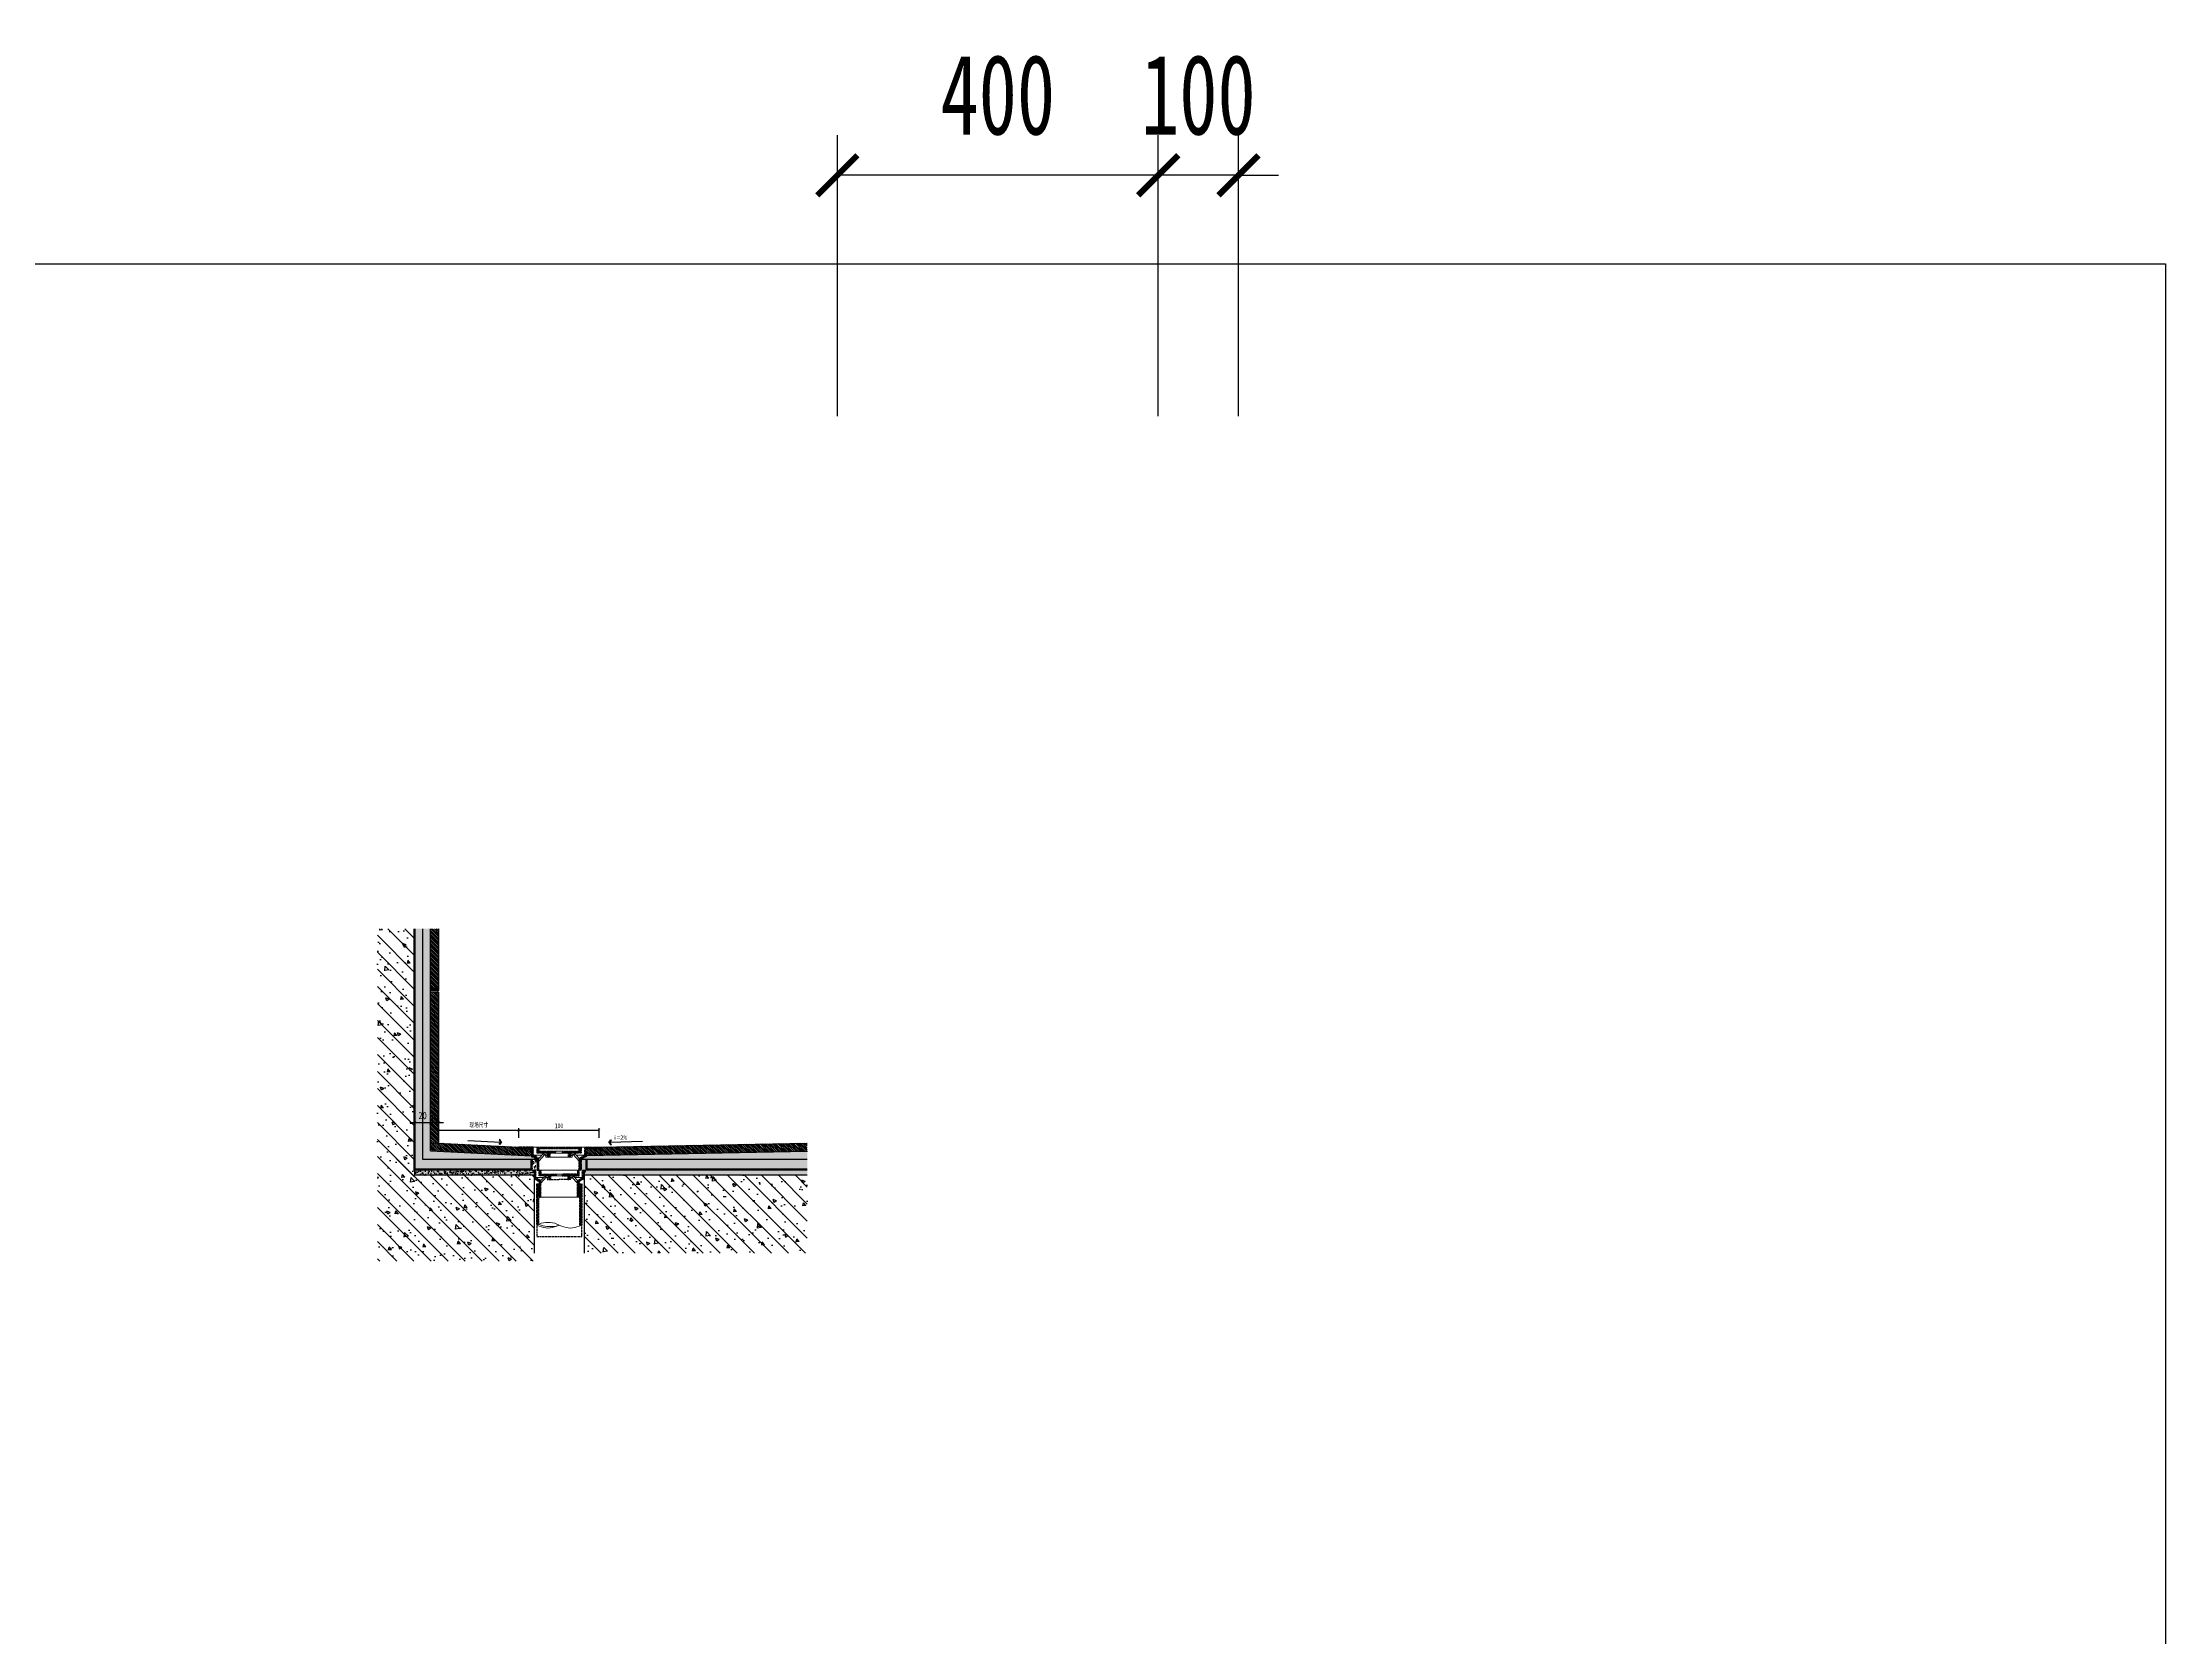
# Model space of a CAD drawing. Header units: millimetres. Extents: x 161920 to 181521, y -136232 to -127655.
# Drawn here: x 166238 to 168884, y -131003 to -129016 of the extents above; entities that cross this region are included whole.
import ezdxf
from ezdxf.enums import TextEntityAlignment as Align

# ---------------------------------------------------------------- set-up
doc = ezdxf.new("R2010")
doc.units = ezdxf.units.MM
doc.header["$LTSCALE"] = 10
doc.header["$PDMODE"] = 3
doc.linetypes.add('$0$HIDDEN', pattern=[0.375, 0.25, -0.125])
doc.linetypes.add('DASHED', pattern=[19.05, 12.7, -6.35])
for name, color, linetype in [('0-bh(填充)', 251, 'Continuous'), ('0-Dim(尺寸标注)', 33, 'Continuous'), ('0-Word(文字标注)', 33, 'Continuous'), ('4-Norm(立面正常)', 134, 'Continuous'), ('E-立面活动家具', 22, 'DASHED'), ('I-DETL-1', 1, 'Continuous'), ('I-DETL-3', 7, 'Continuous'), ('I-DETL-4', 4, 'Continuous'), ('I-DETL-6', 6, 'Continuous'), ('I-DETL-8', 8, 'Continuous'), ('I-DETL-PATT-1', 8, 'Continuous'), ('I-WALL-FULL', 4, 'Continuous'), ('W-尺寸', 5, 'Continuous')]:
    doc.layers.add(name, color=color, linetype=linetype)
doc.styles.add('DIM', font='SimSun.ttf', dxfattribs={"width": 0.7})
doc.styles.add('Word-w', font='SIMHEI.TTF')
doc.dimstyles.new('3', dxfattribs={"dimscale": 3, "dimtxt": 2, "dimasz": 1, "dimexe": 1, "dimexo": 1, "dimgap": 1, "dimtad": 1, "dimdec": 0, "dimzin": 0, "dimdsep": 46, "dimtxsty": 'DIM', "dimblk": 'ARCHTICK', "dimcen": 0, "dimclrd": 5, "dimclre": 5, "dimclrt": 35, "dimadec": 0, "dimazin": 0, "dimtfac": 0.5, "dimtdec": 0, "dimtix": 1, "dimtmove": 2, "dimatfit": 2, "dimldrblk": 'A', "dimfxl": 0, "dimtolj": 1, "dimtzin": 0, "dimlwd": -1, "dimlwe": -1, "dimarcsym": 0})
doc.dimstyles.new('50', dxfattribs={"dimscale": 50, "dimtxt": 2, "dimasz": 1, "dimexe": 1, "dimexo": 1, "dimgap": 1, "dimtad": 1, "dimdec": 0, "dimzin": 0, "dimdsep": 46, "dimtxsty": 'DIM', "dimblk": 'ARCHTICK', "dimcen": 0, "dimclrd": 5, "dimclre": 5, "dimclrt": 35, "dimadec": 0, "dimazin": 0, "dimtfac": 0.5, "dimtdec": 0, "dimtix": 1, "dimtmove": 2, "dimatfit": 2, "dimldrblk": 'A', "dimfxl": 0, "dimtolj": 1, "dimtzin": 0, "dimlwd": -1, "dimlwe": -1, "dimarcsym": 0})
doc.dimstyles.new('MS3', dxfattribs={"dimscale": 3, "dimtxt": 3, "dimasz": 1.3, "dimexe": 2, "dimexo": 2, "dimgap": 1, "dimtad": 1, "dimdec": 0, "dimdsep": 46, "dimtxsty": 'DIM', "dimblk": 'ARCHTICK', "dimcen": 3, "dimdle": 2, "dimclrd": 251, "dimclre": 251, "dimclrt": 33, "dimadec": 0, "dimazin": 0, "dimtfac": 1, "dimtdec": 0, "dimtmove": 2, "dimatfit": 3, "dimldrblk": 'DOT', "dimfxl": 0, "dimtvp": 1, "dimtolj": 1, "dimtzin": 0, "dimarcsym": 0})
pattern_1 = [(135, (330282.9786, 374.6807), (1.122532015, 1.122532015), [])]
pattern_2 = [(135, (327877.075, 13472.066), (10.6066017, 10.6066017), []), (130, (327877.075, 13472.066), (-43.035611, -3.765128), [4.5, -49.5]), (185, (327877.075, 13472.066), (8.32508, 45.131528), [3.6, -39.6]), (79.5486, (327873.49, 13471.752), (-34.710563, 41.3663725), [3.824411, -42.068527]), (133.8158, (327877.075, 13484.066), (-64.034463, -9.931141), [6.75, -74.25]), (83.3644, (327871.74, 13483.24), (-56.079762, 58.447072), [5.736617, -63.10278]), (188.8158, (327877.075, 13484.066), (-56.079717, 58.447116), [5.4, -59.4]), (159, (327871.075, 13481.066), (-35.814423, -24.1571334), [4.5, -49.5]), (214, (327871.075, 13481.066), (-14.59892, 43.509003), [3.6, -39.6]), (108.5486, (327868.09, 13479.053), (-50.413358, 19.35183), [3.824411, -42.068527]), (142.5, (327877.075, 13472.066), (-0.7295913, 19.9736312), [0, -39.12, 0, -40.2, 0, -39.75]), (172.5, (327877.075, 13472.066), (-15.7841722, 23.6647027), [0, -22.92, 0, -38.22, 0, -15.15]), (212.5, (327890.455, 13472.066), (-32.0293462, -1.3532923), [0, -15, 0, -46.8, 0, -62.1]), (222.5, (327896.455, 13472.066), (-34.99117, 6.006299), [0, -19.5, 0, -31.08, 0, -44.1])]
pattern_3 = [(135, (327877.075, 13462.066), (10.6066017, 10.6066017), []), (130, (327877.075, 13462.066), (-43.035611, -3.765128), [4.5, -49.5]), (185, (327877.075, 13462.066), (8.32508, 45.131528), [3.6, -39.6]), (79.5486, (327873.49, 13461.752), (-34.710563, 41.3663725), [3.824411, -42.068527]), (133.8158, (327877.075, 13474.066), (-64.034463, -9.931141), [6.75, -74.25]), (83.3644, (327871.74, 13473.24), (-56.079762, 58.447072), [5.736617, -63.10278]), (188.8158, (327877.075, 13474.066), (-56.079717, 58.447116), [5.4, -59.4]), (159, (327871.075, 13471.066), (-35.814423, -24.1571334), [4.5, -49.5]), (214, (327871.075, 13471.066), (-14.59892, 43.509003), [3.6, -39.6]), (108.5486, (327868.09, 13469.053), (-50.413358, 19.35183), [3.824411, -42.068527]), (142.5, (327877.075, 13462.066), (-0.7295913, 19.9736312), [0, -39.12, 0, -40.2, 0, -39.75]), (172.5, (327877.075, 13462.066), (-15.7841722, 23.6647027), [0, -22.92, 0, -38.22, 0, -15.15]), (212.5, (327890.455, 13462.066), (-32.0293462, -1.3532923), [0, -15, 0, -46.8, 0, -62.1]), (222.5, (327896.455, 13462.066), (-34.99117, 6.006299), [0, -19.5, 0, -31.08, 0, -44.1])]

# ---------------------------------------------------------------- blocks, each defined once
blk = doc.blocks.new('_ArchTick')
at = {"color": 0, "linetype": 'ByBlock', "const_width": 0.15}
blk.add_lwpolyline([(-0.5, -0.5), (0.5, 0.5)], dxfattribs=at)
blk = doc.blocks.new('*D6')
at = {"color": 5, "ltscale": 0.15}
for p, q in [((166831.9, -130381.3), (166831.9, -130369.3)), ((166931.9, -130372.3), (166831.9, -130372.3)), ((166931.9, -130381.3), (166931.9, -130369.3))]:
    blk.add_line(p, q, dxfattribs=at)
at = {"layer": 'Defpoints', "color": 0, "ltscale": 0.15}
for p in [(166831.9, -130372.3), (166831.9, -130397.6), (166931.9, -130397.6)]:
    blk.add_point(p, dxfattribs=at)
at = {"color": 5, "ltscale": 0.15, "xscale": 3, "yscale": 3, "zscale": 3, "rotation": 180}
blk.add_blockref('_ArchTick', (166831.9, -130372.3), dxfattribs=at)
at = {"color": 5, "ltscale": 0.15, "xscale": 3, "yscale": 3, "zscale": 3}
blk.add_blockref('_ArchTick', (166931.9, -130372.3), dxfattribs=at)
at = {"color": 35, "ltscale": 0.15, "insert": (166881.9, -130366.3), "char_height": 6, "attachment_point": 5, "style": 'DIM'}
blk.add_mtext('\\A1;100', dxfattribs=at)
blk = doc.blocks.new('A')
for p, q in [((-1.435, 1.148), (-1.09, 1.437)), ((-1.435, 1.148), (-0.369, 0)), ((-1.09, 1.437), (0, 0)), ((-0.369, 0), (-2.127, 0)), ((-1.435, -1.148), (-0.369, 0)), ((-1.09, -1.437), (0, 0)), ((-1.435, -1.148), (-1.09, -1.437))]:
    blk.add_line(p, q)
for points in [[(-1.435, 1.148), (-1.09, 1.437), (-0.369, 0), (0, 0)], [(-1.435, -1.148), (-1.09, -1.437), (-0.369, 0), (0, 0)]]:
    blk.add_solid(points)
blk = doc.blocks.new('*D7')
at = {"layer": '0-Dim(尺寸标注)', "color": 251, "lineweight": -2}
for p, q in [((166727.9, -130362.5), (166695.9, -130362.5)), ((166701.9, -130380.5), (166701.9, -130356.5)), ((166721.9, -130380.5), (166721.9, -130356.5))]:
    blk.add_line(p, q, dxfattribs=at)
at = {"layer": 'Defpoints', "color": 0}
for p in [(166701.9, -130362.5), (166701.9, -130392.8), (166721.9, -130392.8)]:
    blk.add_point(p, dxfattribs=at)
at = {"layer": '0-Dim(尺寸标注)', "color": 251, "lineweight": -2, "xscale": 3.9, "yscale": 3.9, "zscale": 3.9, "rotation": 180}
blk.add_blockref('_ArchTick', (166701.9, -130362.5), dxfattribs=at)
at = {"layer": '0-Dim(尺寸标注)', "color": 251, "lineweight": -2, "xscale": 3.9, "yscale": 3.9, "zscale": 3.9}
blk.add_blockref('_ArchTick', (166721.9, -130362.5), dxfattribs=at)
at = {"layer": '0-Dim(尺寸标注)', "color": 33, "insert": (166711.9, -130353.5), "char_height": 9, "attachment_point": 5, "style": 'DIM'}
blk.add_mtext('\\A1;20', dxfattribs=at)
blk = doc.blocks.new('_Dot')
at = {"color": 0, "linetype": 'ByBlock', "lineweight": -2}
blk.add_line((-0.5, 0), (-1, 0), dxfattribs=at)
at = {"color": 0, "linetype": 'ByBlock', "const_width": 0.5}
blk.add_lwpolyline([(-0.25, 0, 1), (0.25, 0, 1)], format="xyb", close=True, dxfattribs=at)
blk = doc.blocks.new('*D9')
at = {"layer": '0-Dim(尺寸标注)', "color": 251, "lineweight": -2}
for p, q in [((166737.9, -130362.5), (166715.9, -130362.5)), ((166721.9, -130380.5), (166721.9, -130356.5)), ((166731.9, -130380.5), (166731.9, -130356.5))]:
    blk.add_line(p, q, dxfattribs=at)
at = {"layer": 'Defpoints', "color": 0}
for p in [(166721.9, -130362.5), (166731.9, -130387.8), (166721.9, -130392.8)]:
    blk.add_point(p, dxfattribs=at)
at = {"layer": '0-Dim(尺寸标注)', "color": 251, "lineweight": -2, "xscale": 3.9, "yscale": 3.9, "zscale": 3.9, "rotation": 180}
blk.add_blockref('_ArchTick', (166721.9, -130362.5), dxfattribs=at)
at = {"layer": '0-Dim(尺寸标注)', "color": 251, "lineweight": -2, "xscale": 3.9, "yscale": 3.9, "zscale": 3.9}
blk.add_blockref('_ArchTick', (166731.9, -130362.5), dxfattribs=at)
at = {"layer": '0-Dim(尺寸标注)', "color": 33, "insert": (166726.8, -130353.6), "char_height": 9, "attachment_point": 5, "style": 'DIM'}
blk.add_mtext('\\A1;10', dxfattribs=at)
blk = doc.blocks.new('*D8')
at = {"color": 5, "ltscale": 0.15}
for p, q in [((166731.9, -130381.3), (166731.9, -130369.3)), ((166831.9, -130372.3), (166731.9, -130372.3)), ((166831.9, -130381.3), (166831.9, -130369.3))]:
    blk.add_line(p, q, dxfattribs=at)
at = {"layer": 'Defpoints', "color": 0, "ltscale": 0.15}
for p in [(166731.9, -130372.3), (166731.9, -130397.6), (166831.9, -130397.6)]:
    blk.add_point(p, dxfattribs=at)
at = {"color": 5, "ltscale": 0.15, "xscale": 3, "yscale": 3, "zscale": 3, "rotation": 180}
blk.add_blockref('_ArchTick', (166731.9, -130372.3), dxfattribs=at)
at = {"color": 5, "ltscale": 0.15, "xscale": 3, "yscale": 3, "zscale": 3}
blk.add_blockref('_ArchTick', (166831.9, -130372.3), dxfattribs=at)
at = {"color": 35, "ltscale": 0.15, "insert": (166781.9, -130365.4), "char_height": 6, "attachment_point": 5, "style": 'DIM'}
blk.add_mtext('\\A1;现场尺寸', dxfattribs=at)
blk = doc.blocks.new('*D340')
at = {"layer": 'Defpoints', "color": 0}
for p in [(167628.9, -129181.6), (167728.9, -129831.6), (167628.9, -134531.6)]:
    blk.add_point(p, dxfattribs=at)
at = {"layer": 'W-尺寸', "color": 5}
for p, q in [((167628.9, -129481.6), (167628.9, -129131.6)), ((167728.9, -129481.6), (167728.9, -129131.6)), ((167628.9, -129181.6), (167578.9, -129181.6)), ((167728.9, -129181.6), (167628.9, -129181.6)), ((167728.9, -129181.6), (167778.9, -129181.6))]:
    blk.add_line(p, q, dxfattribs=at)
at = {"layer": 'W-尺寸', "color": 5, "xscale": 50, "yscale": 50, "zscale": 50}
blk.add_blockref('_ArchTick', (167628.9, -129181.6), dxfattribs=at)
at = {"layer": 'W-尺寸', "color": 5, "xscale": 50, "yscale": 50, "zscale": 50, "rotation": 180}
blk.add_blockref('_ArchTick', (167728.9, -129181.6), dxfattribs=at)
at = {"layer": 'W-尺寸', "color": 35, "insert": (167678.9, -129081.6), "char_height": 100, "attachment_point": 5, "style": 'DIM'}
blk.add_mtext('\\A1;100', dxfattribs=at)
blk = doc.blocks.new('*D341')
at = {"layer": 'Defpoints', "color": 0}
for p in [(167228.9, -129181.6), (167228.9, -129831.6), (167628.9, -134531.6)]:
    blk.add_point(p, dxfattribs=at)
at = {"layer": 'W-尺寸', "color": 5}
for p, q in [((167228.9, -129481.6), (167228.9, -129131.6)), ((167628.9, -129481.6), (167628.9, -129131.6)), ((167628.9, -129181.6), (167228.9, -129181.6))]:
    blk.add_line(p, q, dxfattribs=at)
at = {"layer": 'W-尺寸', "color": 5, "xscale": 50, "yscale": 50, "zscale": 50, "rotation": 180}
blk.add_blockref('_ArchTick', (167228.9, -129181.6), dxfattribs=at)
at = {"layer": 'W-尺寸', "color": 5, "xscale": 50, "yscale": 50, "zscale": 50}
blk.add_blockref('_ArchTick', (167628.9, -129181.6), dxfattribs=at)
at = {"layer": 'W-尺寸', "color": 35, "insert": (167428.9, -129081.6), "char_height": 100, "attachment_point": 5, "style": 'DIM'}
blk.add_mtext('\\A1;400', dxfattribs=at)

msp = doc.modelspace()

# ---------------------------------------------------------------- hatches: boundary and pattern name
at = {"layer": '0-bh(填充)'}
h = msp.add_hatch(dxfattribs=at)
h.set_pattern_fill('AN钢筋混凝土SC10', color=249, scale=6, style=0, pattern_type=2)
h.set_pattern_definition(pattern_3)
edge = h.paths.add_edge_path()
edge.add_line((166701.9, -130120.7), (166701.9, -130435.8))
edge.add_line((166701.9, -130435.8), (166701.9, -130437.8))
edge.add_line((166701.9, -130437.8), (166851, -130438))
edge.add_line((166851, -130438), (166851, -130535.1))
edge.add_line((166851, -130535.1), (166655.5, -130535.1))
edge.add_line((166655.5, -130535.1), (166655.5, -130120.7))
edge.add_line((166655.5, -130120.7), (166701.9, -130120.7))
h = msp.add_hatch(dxfattribs=at)
h.set_pattern_fill('AN钢筋混凝土SC10', color=249, scale=6, style=0, pattern_type=2)
h.set_pattern_definition(pattern_3)
edge = h.paths.add_edge_path()
edge.add_line((166701.9, -130120.7), (166701.9, -130427.8))
edge.add_line((166701.9, -130427.8), (166715, -130427.8))
edge.add_line((166715, -130427.8), (166776.5, -130427.8))
edge.add_line((166776.5, -130427.8), (166851, -130427.8))
edge.add_line((166851, -130427.8), (166851, -130535.1))
edge.add_line((166851, -130535.1), (166655.5, -130535.1))
edge.add_line((166655.5, -130535.1), (166655.5, -130120.7))
edge.add_line((166655.5, -130120.7), (166701.9, -130120.7))
at = {"layer": '0-bh(填充)', "ltscale": 10}
h = msp.add_hatch(dxfattribs=at)
h.set_pattern_fill('AR-SAND,_O', color=250)
h.set_pattern_definition([(142.5, (333847.8965, 180.2847), (0.080001565, 2.447066187), [0, -1.9304, 0, -2.159, 0, -2.06375]), (172.5, (333847.8965, 180.2847), (-2.247616416, 3.584125503), [0, -1.0414, 0, -1.7399, 0, -0.66675]), (212.5, (333849.4586, 180.2847), (-3.954961851, 0.007185923), [0, -0.635, 0, -2.286, 0, -2.9845]), (222.5, (333849.4586, 180.2847), (-3.81778226, 1.114646616), [0, -0.3175, 0, -1.4986, 0, -1.7145])])
h.paths.add_polyline_path([(166716.9, -130120.7), (166721.9, -130120.7), (166721.9, -130397.3), (166847.5, -130403.6), (166847.5, -130404.2), (166853.9, -130407.8), (166716.9, -130407.8)])
h.paths.add_polyline_path([(166721.9, -130345), (166703, -130345), (166703, -130360), (166721.9, -130360)])
h.paths.add_polyline_path([(166721.9, -130348.8), (166721.9, -130345), (166716.9, -130345), (166716.9, -130360), (166721.9, -130359.9), (166721.9, -130356.5)], flags=17)
h.paths.add_polyline_path([(166932.3, -130402.8), (167191.4, -130397.8), (167191.4, -130407.8), (166910, -130407.8), (166916.3, -130404.2), (166916.3, -130403.6)])
h = msp.add_hatch(dxfattribs=at)
h.set_pattern_fill('ANSI31', color=250)
h.set_pattern_definition(pattern_1)
edge = h.paths.add_edge_path()
edge.add_line((166721.9, -130120.7), (166731.9, -130120.7))
edge.add_line((166731.9, -130120.7), (166731.9, -130195.8))
edge.add_arc((166729.9, -130195.8), 2, 270, 360, ccw=False)
edge.add_line((166729.9, -130197.8), (166721.9, -130197.8))
edge.add_line((166721.9, -130197.8), (166721.9, -130120.7))
h = msp.add_hatch(dxfattribs=at)
h.set_pattern_fill('ANSI31', color=250)
h.set_pattern_definition(pattern_1)
h.paths.add_polyline_path([(166721.9, -130299.8), (166729.9, -130299.8, 0.414214), (166731.9, -130297.8), (166731.9, -130201.8, 0.414214), (166729.9, -130199.8), (166721.9, -130199.8)])
h = msp.add_hatch(dxfattribs=at)
h.set_pattern_fill('ANSI31', color=250)
h.set_pattern_definition(pattern_1)
h.paths.add_polyline_path([(166721.9, -130387.3), (166731.9, -130387.8), (166731.9, -130299.8), (166721.9, -130298.7)])
h.paths.add_polyline_path([(166721.9, -130354.5), (166721.9, -130356.5), (166721.9, -130340.9), (166721.9, -130344.9)], flags=17)
h = msp.add_hatch(dxfattribs=at)
h.set_pattern_fill('ANSI31', color=250)
h.set_pattern_definition(pattern_1)
h.paths.add_polyline_path([(166815.3, -130392), (166815.6, -130392.2), (166815.8, -130392), (166831.9, -130392.8), (166831.9, -130395.1), (166847.5, -130395.1), (166847.5, -130403.6), (166721.9, -130397.3), (166721.9, -130387.3)])
h = msp.add_hatch(dxfattribs=at)
h.set_pattern_fill('ANSI31', color=250)
h.set_pattern_definition([(135, (333847.8965, 180.2847), (1.122532015, 1.122532015), [])])
h.paths.add_polyline_path([(166916.3, -130395.1), (166931.9, -130395.1), (166931.9, -130392.8), (167031.9, -130390.9), (167031.9, -130400.9), (166916.3, -130403.1)])
h.paths.add_polyline_path([(167031.9, -130390.9), (167191.4, -130387.8), (167191.4, -130397.8), (167031.9, -130400.9)])
h = msp.add_hatch(dxfattribs=at)
h.set_pattern_fill('AR-SAND', color=250, scale=0.1)
h.set_pattern_definition([(37.5, (166602.0507, -137868.385), (-0.1600031, 4.8941324), [0, -3.8608, 0, -4.318, 0, -4.1275]), (7.5, (166602.0507, -137868.385), (4.495233, 7.168251), [0, -2.0828, 0, -3.4798, 0, -1.3335]), (327.5, (166598.9265, -137868.385), (7.9099237, 0.0143718), [0, -1.27, 0, -4.572, 0, -5.969]), (317.5, (166598.9265, -137868.385), (7.6355645, 2.229293), [0, -0.635, 0, -2.9972, 0, -3.429])])
h.paths.add_polyline_path([(166701.9, -130422.8), (166701.9, -130427.8), (166851, -130427.8), (166854.7, -130403.2), (166847.8, -130402.8), (166847.8, -130420.8)])
h = msp.add_hatch(dxfattribs=at)
h.set_pattern_fill('AR-SAND', color=250, scale=0.1)
h.set_pattern_definition([(142.5, (167162.068, -137868.385), (0.1600031, 4.8941324), [0, -3.8608, 0, -4.318, 0, -4.1275]), (172.5, (167162.068, -137868.385), (-4.495233, 7.168251), [0, -2.0828, 0, -3.4798, 0, -1.3335]), (212.5, (167165.192, -137868.385), (-7.9099237, 0.0143718), [0, -1.27, 0, -4.572, 0, -5.969]), (222.5, (167165.192, -137868.385), (-7.6355645, 2.229293), [0, -0.635, 0, -2.9972, 0, -3.429])])
h.paths.add_polyline_path([(167191.4, -130422.8), (167191.4, -130427.8), (166909.4, -130428.6), (166909.4, -130403.2), (166916.3, -130402.8), (166916.3, -130420.8)])
at = {"layer": '0-bh(填充)'}
h = msp.add_hatch(dxfattribs=at)
h.set_pattern_fill('AN钢筋混凝土SC10', color=249, scale=6, style=0, pattern_type=2)
h.set_pattern_definition(pattern_2)
h.paths.add_polyline_path([(167191.4, -130427.8), (166913.1, -130427.8), (166913.1, -130525.1), (167191.4, -130525.1)])
h = msp.add_hatch(dxfattribs=at)
h.set_pattern_fill('AN钢筋混凝土SC10', color=249, scale=6, style=0, pattern_type=2)
h.set_pattern_definition(pattern_2)
h.paths.add_polyline_path([(167191.4, -130427.8), (166913.1, -130427.8), (166913.1, -130525.1), (167191.4, -130525.1)])
at = {"layer": '0-Word(文字标注)'}
for points in [[(166810.4, -130386.7), (166807.8, -130389.7), (166807.2, -130389.2), (166809.5, -130386.6), (166807.5, -130383.8), (166808.1, -130383.3)], [(166944.1, -130386.9), (166946.7, -130390), (166947.3, -130389.5), (166945.1, -130386.9), (166947, -130384), (166946.4, -130383.6)]]:
    msp.add_hatch(color=256, dxfattribs=at).paths.add_polyline_path(points)
at = {"layer": 'I-DETL-8'}
h = msp.add_hatch(dxfattribs=at)
h.set_pattern_fill('ANSI32', color=250, scale=0.2, style=0)
h.set_pattern_definition([(135, (208922.4725, -112119.0817), (1.34703842, 1.34703842), []), (135, (208921.5745, -112119.0817), (1.34703842, 1.34703842), [])])
h.paths.add_polyline_path([(166931.9, -130392.8), (166931.9, -130395.1), (166916.3, -130395.1), (166916.3, -130404.2), (166909.4, -130408.2), (166909.4, -130421.7), (166907.2, -130421.7), (166907.2, -130406.9), (166914.1, -130403), (166914.1, -130392.8)])
h.paths.add_polyline_path([(166836.1, -130392.8), (166831.9, -130392.8), (166831.9, -130395.1), (166847.5, -130395.1), (166847.5, -130404.2), (166853.9, -130407.8), (166854.5, -130421.7), (166856.7, -130421.7), (166856.7, -130406.9), (166850, -130403), (166850, -130392.8)])
h.paths.add_polyline_path([(166906.9, -130421.7), (166905, -130421.7), (166905, -130426.4), (166885.9, -130426.4), (166885.9, -130428.6), (166892.8, -130428.6), (166892.8, -130433.1), (166894.8, -130433.1), (166894.8, -130431.1), (166895.3, -130431.1), (166895.3, -130428.6), (166906.9, -130428.6)])
h.paths.add_polyline_path([(166914.6, -130421.7), (166914.6, -130423.9), (166913.1, -130423.9), (166913.1, -130432.1), (166906.9, -130435.8), (166906.9, -130455.4), (166905, -130455.4), (166905, -130434.6), (166911.1, -130430.9), (166911.1, -130421.7)])
h.paths.add_polyline_path([(166857.2, -130421.7), (166859.4, -130421.7), (166859.4, -130426.4), (166878.2, -130426.4), (166878.2, -130428.6), (166871.5, -130428.6), (166871.5, -130433.1), (166869.6, -130433.1), (166869.6, -130431.1), (166868.8, -130431.1), (166868.8, -130428.6), (166857.2, -130428.6)])
h.paths.add_polyline_path([(166849.8, -130421.7), (166849.8, -130423.9), (166851, -130423.9), (166851, -130432.1), (166857.2, -130435.8), (166857.2, -130455.4), (166859.4, -130455.4), (166859.4, -130434.6), (166853.2, -130430.9), (166853.2, -130421.7)])
h.paths.add_polyline_path([(166854.2, -130488.9), (166854.2, -130438.8), (166856.2, -130438.8), (166856.2, -130488.9)])
h.paths.add_polyline_path([(166907.9, -130490.2), (166907.9, -130438.8), (166910.2, -130438.8), (166910.2, -130490.2)])
h.paths.add_polyline_path([(166856.7, -130394.8), (166907.2, -130394.8), (166907.2, -130398), (166886.4, -130398), (166886.4, -130400.3), (166893.8, -130400.3), (166893.8, -130405.5), (166896, -130405.5), (166896, -130403.2), (166896.5, -130403.2), (166896.5, -130400.3), (166909.4, -130400.3), (166909.4, -130392.8), (166854.5, -130392.8), (166854.5, -130400.3), (166867.3, -130400.3), (166867.3, -130403.2), (166867.7, -130403.2), (166868.1, -130403.2), (166868.1, -130405.2), (166870.3, -130405.5), (166870.3, -130400.3), (166877.7, -130400.3), (166877.7, -130398), (166856.7, -130398)])
at = {"layer": 'I-DETL-PATT-1'}
h = msp.add_hatch(dxfattribs=at)
h.set_pattern_fill('AR-SAND', color=250, style=0)
h.set_pattern_definition([(142.5, (327877.075, 13251.7812), (0.080001565, 2.447066187), [0, -1.9304, 0, -2.159, 0, -2.06375]), (172.5, (327877.075, 13251.7812), (-2.247616416, 3.584125503), [0, -1.0414, 0, -1.7399, 0, -0.66675]), (212.5, (327878.637, 13251.7812), (-3.954961851, 0.007185923), [0, -0.635, 0, -2.286, 0, -2.9845]), (222.5, (327878.637, 13251.7812), (-3.81778226, 1.114646616), [0, -0.3175, 0, -1.4986, 0, -1.7145])])
h.paths.add_polyline_path([(166701.9, -130120.7), (166716.9, -130120.7), (166716.9, -130407.8), (166847.5, -130407.8), (166847.5, -130427.8), (166701.9, -130427.8)])
h.paths.add_polyline_path([(166916.3, -130407.8), (167191.4, -130407.8), (167191.4, -130427.8), (166916.3, -130427.8)])
h.paths.add_polyline_path([(166701.9, -130347.4), (166703, -130345), (166703, -130360), (166701.9, -130358.2)])
h.paths.add_polyline_path([(166701.9, -130318.1), (166701.9, -130313.9), (166701.9, -130328.9), (166701.9, -130324.8)])

# ---------------------------------------------------------------- linework, layer by layer
at = {"color": 1, "ltscale": 0.15}
msp.add_lwpolyline([(161920.1, -129292), (168884.5, -129292), (168884.5, -131700.3), (161920.1, -131700.3)], close=True, dxfattribs=at)
at = {"layer": '0-Word(文字标注)'}
for p, q in [((166768.3, -130384.6), (166809.5, -130386.6)), ((166986.2, -130386), (166945.1, -130386.9))]:
    msp.add_line(p, q, dxfattribs=at)
for points in [[(166810.4, -130386.7), (166807.8, -130389.7), (166807.2, -130389.2), (166809.5, -130386.6)], [(166810.4, -130386.7), (166808.1, -130383.3), (166807.5, -130383.8), (166809.5, -130386.6)], [(166944.1, -130386.9), (166946.4, -130383.6), (166947, -130384), (166945.1, -130386.9)], [(166944.1, -130386.9), (166946.7, -130390), (166947.3, -130389.5), (166945.1, -130386.9)]]:
    msp.add_lwpolyline(points, dxfattribs=at)
at = {"layer": '4-Norm(立面正常)', "color": 134}
for p, q in [((166910, -130407.8), (167191.4, -130407.8)), ((166848, -130420.8), (166701.9, -130420.8)), ((166916.3, -130420.8), (167191.4, -130420.8))]:
    msp.add_line(p, q, dxfattribs=at)
at = {"layer": '4-Norm(立面正常)', "color": 250, "linetype": '$0$HIDDEN', "ltscale": 1.5, "const_width": 3}
for points in [[(166701.9, -130120.7), (166701.9, -130420.8), (166847.5, -130420.8), (166847.5, -130407.8)], [(166916.3, -130407.8), (166916.3, -130420.8), (167191.4, -130420.8)]]:
    msp.add_lwpolyline(points, dxfattribs=at)
at = {"layer": 'E-立面活动家具', "color": 1, "linetype": 'DASHED', "ltscale": 0.01}
for points in [[(166831.9, -130392.8), (166831.9, -130395.1), (166847.5, -130395.1), (166847.5, -130404.2), (166854.5, -130408.2), (166854.5, -130421.7), (166856.7, -130421.7), (166856.7, -130406.9), (166849.8, -130403), (166849.8, -130392.8)], [(166931.9, -130392.8), (166931.9, -130395.1), (166916.3, -130395.1), (166916.3, -130404.2), (166909.4, -130408.2), (166909.4, -130421.7), (166907.2, -130421.7), (166907.2, -130406.9), (166914.1, -130403), (166914.1, -130392.8)], [(166849.8, -130421.7), (166849.8, -130423.9), (166851, -130423.9), (166851, -130432.1), (166857.2, -130435.8), (166857.2, -130455.4), (166859.4, -130455.4), (166859.4, -130434.6), (166853.2, -130430.9), (166853.2, -130421.7)], [(166854.2, -130488.9), (166854.2, -130438.8), (166856.2, -130438.8), (166856.2, -130488.9)], [(166857.2, -130421.7), (166859.4, -130421.7), (166859.4, -130426.4), (166878.2, -130426.4), (166878.2, -130428.6), (166871.5, -130428.6), (166871.5, -130433.1), (166869.6, -130433.1), (166869.6, -130431.1), (166868.8, -130431.1), (166868.8, -130428.6), (166857.2, -130428.6)], [(166864.9, -130428.6), (166864.9, -130430.1), (166866.8, -130430.1), (166866.8, -130431.1), (166868.8, -130431.1), (166868.8, -130428.6)], [(166906.9, -130421.7), (166905, -130421.7), (166905, -130426.4), (166885.9, -130426.4), (166885.9, -130428.6), (166892.8, -130428.6), (166892.8, -130433.1), (166894.8, -130433.1), (166894.8, -130431.1), (166895.3, -130431.1), (166895.3, -130428.6), (166906.9, -130428.6)], [(166899.5, -130428.6), (166899.5, -130430.1), (166897.3, -130430.1), (166897.3, -130431.1), (166895.3, -130431.1), (166895.3, -130428.6)], [(166914.6, -130421.7), (166914.6, -130423.9), (166913.1, -130423.9), (166913.1, -130432.1), (166906.9, -130435.8), (166906.9, -130455.4), (166905, -130455.4), (166905, -130434.6), (166911.1, -130430.9), (166911.1, -130421.7)], [(166907.9, -130490.2), (166907.9, -130438.8), (166910.2, -130438.8), (166910.2, -130490.2)]]:
    msp.add_lwpolyline(points, close=True, dxfattribs=at)
for points in [[(166907.2, -130394.8), (166856.7, -130394.8), (166856.7, -130398), (166877.7, -130398), (166877.7, -130400.3), (166870.3, -130400.3), (166870.3, -130405.5), (166868.1, -130405.5), (166868.1, -130403.2), (166867.3, -130403.2), (166867.3, -130400.3), (166854.5, -130400.3), (166854.5, -130392.8), (166909.4, -130392.8), (166909.4, -130400.3), (166896.5, -130400.3), (166896.5, -130403.2), (166896, -130403.2), (166896, -130405.5), (166893.8, -130405.5), (166893.8, -130400.3), (166886.4, -130400.3), (166886.4, -130398), (166907.2, -130398), (166907.2, -130394.8)], [(166867.3, -130431.1), (166867.3, -130433.1), (166882.2, -130433.1)], [(166896.8, -130431.1), (166896.8, -130433.1), (166882.2, -130433.1)], [(166854.2, -130488.9), (166854.2, -130504.3), (166910.2, -130504.3), (166910.2, -130490.2)]]:
    msp.add_lwpolyline(points, dxfattribs=at)
at = {"layer": 'I-DETL-1', "color": 8, "lineweight": 5}
for p, q in [((166850, -130392.8), (166854.5, -130392.8)), ((166870.3, -130405.5), (166893.8, -130405.5)), ((166909.4, -130392.8), (166914.1, -130392.8))]:
    msp.add_line(p, q, dxfattribs=at)
at = {"layer": 'I-DETL-1', "lineweight": 5}
for points in [[(166850, -130392.8), (166849.8, -130392.8)], [(166862.9, -130402), (166862.9, -130401.7)], [(166868.1, -130405.5), (166868.1, -130405.2)]]:
    msp.add_lwpolyline(points, dxfattribs=at)
at = {"layer": 'I-DETL-1', "color": 8, "lineweight": 5}
for points in [[(166860.4, -130403), (166850, -130403)], [(166856.7, -130406.9), (166862.9, -130400.3)], [(166856.7, -130410.4), (166864.4, -130402)], [(166907.2, -130410.4), (166899.5, -130402)], [(166907.2, -130406.9), (166901.2, -130400.3)], [(166914.1, -130403), (166903.5, -130403)], [(166853.2, -130430.9), (166862.6, -130430.9)], [(166857.2, -130438.8), (166856.2, -130438.8)], [(166859.4, -130421.7), (166905, -130421.7)], [(166859.4, -130434.6), (166864.9, -130428.6)], [(166859.4, -130437.8), (166866.1, -130430.1)], [(166905, -130437.8), (166898, -130430.1)], [(166905, -130434.6), (166899.5, -130428.6)], [(166901.7, -130430.9), (166911.1, -130430.9)], [(166906.9, -130438.8), (166907.9, -130438.8)], [(166906.9, -130455.4), (166857.2, -130455.4)]]:
    msp.add_lwpolyline(points, dxfattribs=at)
for points in [[(166886.4, -130400.3), (166886.4, -130398), (166877.7, -130398), (166877.7, -130400.3)], [(166878.2, -130428.6), (166878.2, -130426.4), (166885.9, -130426.4), (166885.9, -130428.6)]]:
    msp.add_lwpolyline(points, close=True, dxfattribs=at)
for points, knots in [([(166882.2, -130490.2), (166882.2, -130490.2), (166879.2, -130488.7), (166879.2, -130488.7), (166872.8, -130486), (166863.6, -130486), (166857.2, -130488.7), (166857.2, -130488.7), (166854.2, -130490.2), (166854.2, -130490.2), (166854.2, -130490.2), (166857.2, -130491.4), (166857.2, -130491.4), (166864.9, -130494.4), (166871.5, -130494.4), (166879.2, -130491.4), (166879.2, -130491.4), (166882.2, -130490.2), (166882.2, -130490.2), (166882.2, -130490.2), (166882.2, -130490.2), (166882.2, -130490.2)], [0, 0, 0, 0, 1, 1, 1, 2, 2, 2, 3, 3, 3, 4, 4, 4, 5, 5, 5, 6, 6, 6, 7, 7, 7, 7]), ([(166856.2, -130488.9), (166856.2, -130488.9), (166859.9, -130490.2), (166859.9, -130490.2), (166865.4, -130492.2), (166872.8, -130492.4), (166878.5, -130491.2), (166878.5, -130491.2), (166882.2, -130490.2), (166882.2, -130490.2), (166882.2, -130490.2), (166885.2, -130491.4), (166885.2, -130491.4), (166892.8, -130494.4), (166899.5, -130494.4), (166907.2, -130491.4), (166907.2, -130491.4), (166910.2, -130490.2), (166910.2, -130490.2)], [0, 0, 0, 0, 1, 1, 1, 2, 2, 2, 3, 3, 3, 4, 4, 4, 5, 5, 5, 6, 6, 6, 6])]:
    msp.add_open_spline(points, degree=3, knots=knots, dxfattribs=at)
at = {"layer": 'I-DETL-3', "lineweight": 9}
for points in [[(166862.9, -130400.3), (166862.9, -130402), (166865.1, -130402), (166865.1, -130403.2), (166867.3, -130403.2), (166867.3, -130400.3)], [(166901.2, -130400.3), (166901.2, -130402), (166898.8, -130402), (166898.8, -130403.2), (166896.5, -130403.2), (166896.5, -130400.3)]]:
    msp.add_lwpolyline(points, close=True, dxfattribs=at)
for points in [[(166865.6, -130403.2), (166865.6, -130405.5), (166868.1, -130405.5)], [(166898.3, -130403.2), (166898.3, -130405.5), (166896, -130405.5)]]:
    msp.add_lwpolyline(points, dxfattribs=at)
at = {"layer": 'I-DETL-4'}
for p, q in [((166731.9, -130120.7), (166731.9, -130197.8)), ((166731.9, -130197.8), (166721.9, -130197.8)), ((166731.9, -130199.8), (166721.9, -130199.8)), ((166731.9, -130199.8), (166731.9, -130299.8))]:
    msp.add_line(p, q, dxfattribs=at)
msp.add_arc((166731.9, -130198.8), 1, 90, 270, dxfattribs=at)
at = {"layer": 'I-DETL-6'}
for p, q in [((166701.9, -130120.7), (166701.9, -130427.8)), ((166851, -130427.8), (166701.9, -130427.8)), ((166851, -130427.8), (166851, -130525.2)), ((167191.4, -130427.8), (166913.1, -130427.8)), ((166913.1, -130427.8), (166913.1, -130525.1))]:
    msp.add_line(p, q, dxfattribs=at)
at = {"layer": 'I-WALL-FULL'}
for p, q in [((166711.9, -130120.7), (166711.9, -130407.8)), ((166721.9, -130397.3), (166721.9, -130120.7)), ((166731.9, -130299.8), (166731.9, -130387.8)), ((166721.9, -130387.3), (166831.9, -130392.8)), ((166931.9, -130392.8), (167191.4, -130387.8)), ((166711.9, -130407.8), (166853.9, -130407.8)), ((166721.9, -130397.3), (166847.5, -130403.6)), ((166847.5, -130395.1), (166847.5, -130402.8)), ((166916.3, -130403.1), (167191.6, -130397.8))]:
    msp.add_line(p, q, dxfattribs=at)

# ---------------------------------------------------------------- texts
at = {"layer": '0-Word(文字标注)', "style": 'Word-w'}
msp.add_text('i=2%%%', height=5.4, dxfattribs=at).set_placement((166966.6, -130383.6), align=Align.RIGHT)

# ---------------------------------------------------------------- dimensions: what is measured, and where the dimension line sits
at = {"color": 1, "ltscale": 0.15}
dim = msp.add_linear_dim(base=(166731.9, -130372.3), p1=(166831.9, -130397.6), p2=(166731.9, -130397.6), text='现场尺寸', dimstyle='3', override={"dimfxl": 3}, dxfattribs=at)
dim.commit()
dim.dimension.update_dxf_attribs({"geometry": '*D8', "text_midpoint": (166781.9, -130365.4)})
dim = msp.add_linear_dim(base=(166831.9, -130372.3), p1=(166931.9, -130397.6), p2=(166831.9, -130397.6), angle=180, dimstyle='3', override={"dimfxl": 3}, dxfattribs=at)
dim.commit()
dim.dimension.update_dxf_attribs({"geometry": '*D6', "text_midpoint": (166881.9, -130366.3)})
at = {"layer": '0-Dim(尺寸标注)', "color": 250}
dim = msp.add_linear_dim(base=(166701.9, -130362.5), p1=(166721.9, -130392.8), p2=(166701.9, -130392.8), angle=180, dimstyle='MS3', override={"dimtad": 0}, dxfattribs=at)
dim.commit()
dim.dimension.update_dxf_attribs({"geometry": '*D7', "text_midpoint": (166711.9, -130353.5)})
dim = msp.add_linear_dim(base=(166721.9, -130362.5), p1=(166731.9, -130387.8), p2=(166721.9, -130392.8), angle=180, dimstyle='MS3', override={"dimtad": 0}, dxfattribs=at)
dim.commit()
dim.dimension.update_dxf_attribs({"geometry": '*D9', "text_midpoint": (166726.8, -130353.6), "dimtype": 160})
at = {"layer": 'W-尺寸'}
for base, p1, p2, picture, middle in [((167228.9, -129181.6), (167628.9, -134531.6), (167228.9, -129831.6), '*D341', (167428.9, -129081.6)), ((167628.9, -129181.6), (167728.9, -129831.6), (167628.9, -134531.6), '*D340', (167678.9, -129081.6))]:
    dim = msp.add_linear_dim(base=base, p1=p1, p2=p2, angle=180, dimstyle='50', dxfattribs=at)
    dim.commit()
    dim.dimension.update_dxf_attribs({"geometry": picture, "text_midpoint": middle})

doc.saveas('drawing.dxf')
